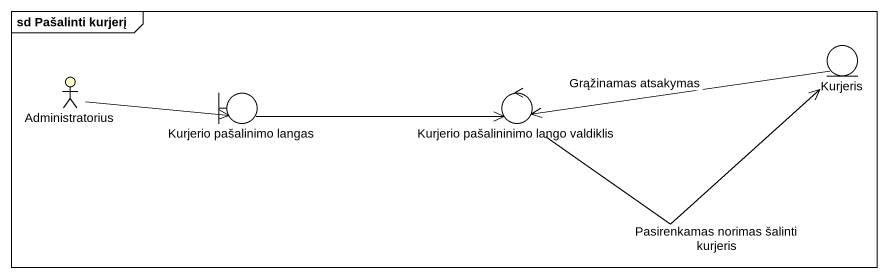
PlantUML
@startuml
mainframe sd Pašalinti kurjerį
entity Kurjeris
actor Administratorius #FFFFCC
boundary "Kurjerio pašalinimo langas" as Kurjerio_pašalinimo_langas
control "Kurjerio pašalininimo lango valdiklis" as Kurjerio_pašalininimo_lango
Kurjeris -left-> Kurjerio_pašalininimo_lango : Grąžinamas atsakymas
Administratorius -right-> Kurjerio_pašalinimo_langas
Kurjerio_pašalinimo_langas -right-> Kurjerio_pašalininimo_lango
Kurjerio_pašalininimo_lango -right-> Kurjeris : Pasirenkamas norimas šalinti kurjeris
@enduml
